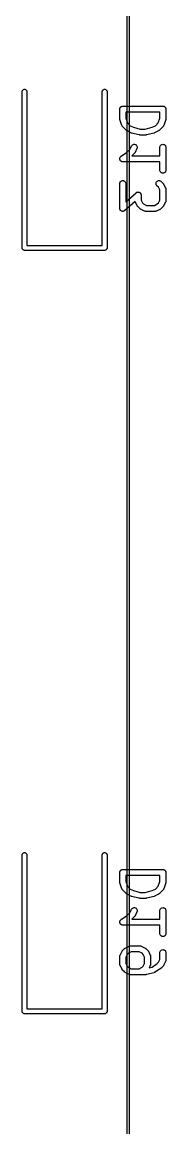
# Model space of a CAD drawing. Extents: x 74 to 208, y -150 to -40.
# Drawn here: x 185.47 to 189.06, y -94.85 to -67.26 of the extents above; entities that cross this region are included whole.
import ezdxf

# ---------------------------------------------------------------- set-up
doc = ezdxf.new("R2010")
doc.units = 0
doc.layers.add('BLACK', color=7, linetype='CONTINUOUS')

msp = doc.modelspace()

# ---------------------------------------------------------------- linework, layer by layer
at = {"layer": 'BLACK', "linetype": 'CONTINUOUS'}
for p, q in [((188.094, -115.882), (188.094, -58.7387)), ((188.144, -58.7625), (188.144, -115.887)), ((185.471, -68.9908), (185.472, -68.982)), ((185.472, -68.982), (185.476, -68.9707)), ((185.476, -68.9707), (185.481, -68.9603)), ((185.481, -68.9603), (185.489, -68.9511)), ((185.489, -68.9511), (185.498, -68.9436)), ((185.498, -68.9436), (185.508, -68.938)), ((185.508, -68.938), (185.519, -68.9346)), ((185.519, -68.9346), (185.531, -68.9335)), ((185.531, -68.9335), (185.543, -68.9346)), ((185.543, -68.9346), (185.554, -68.938)), ((185.554, -68.938), (185.565, -68.9436)), ((185.565, -68.9436), (185.574, -68.9511)), ((185.574, -68.9511), (185.581, -68.9603)), ((185.581, -68.9603), (185.587, -68.9707)), ((185.587, -68.9707), (185.59, -68.982)), ((185.59, -68.982), (185.591, -68.9908)), ((187.471, -68.9908), (187.472, -68.982)), ((187.472, -68.982), (187.476, -68.9707)), ((187.476, -68.9707), (187.481, -68.9603)), ((187.481, -68.9603), (187.489, -68.9511)), ((187.489, -68.9511), (187.498, -68.9436)), ((187.498, -68.9436), (187.508, -68.938)), ((187.508, -68.938), (187.519, -68.9346)), ((187.519, -68.9346), (187.531, -68.9335)), ((187.531, -68.9335), (187.543, -68.9346)), ((187.543, -68.9346), (187.554, -68.938)), ((187.554, -68.938), (187.565, -68.9436)), ((187.565, -68.9436), (187.574, -68.9511)), ((187.574, -68.9511), (187.581, -68.9603)), ((187.581, -68.9603), (187.587, -68.9707)), ((187.587, -68.9707), (187.59, -68.982)), ((187.59, -68.982), (187.591, -68.9908)), ((185.471, -72.8908), (185.471, -68.9908)), ((185.591, -68.9908), (185.591, -72.8337)), ((187.471, -72.8337), (187.471, -68.9908)), ((187.591, -68.9908), (187.591, -72.8908)), ((187.909, -69.4214), (187.91, -69.4144)), ((187.909, -69.4284), (187.909, -69.4214)), ((187.909, -69.4289), (187.909, -69.4284)), ((187.909, -69.429), (187.909, -69.4289)), ((187.909, -69.4289), (187.909, -69.4289)), ((187.909, -69.4295), (187.909, -69.429)), ((187.909, -69.6676), (187.909, -69.4295)), ((187.91, -69.4139), (187.912, -69.4072)), ((187.91, -69.4141), (187.91, -69.4139)), ((187.91, -69.4144), (187.91, -69.4141)), ((187.912, -69.4072), (187.914, -69.4004)), ((187.914, -69.4004), (187.915, -69.4002)), ((187.915, -69.3999), (187.918, -69.3937)), ((187.915, -69.4002), (187.915, -69.3999)), ((187.918, -69.3937), (187.921, -69.3875)), ((187.921, -69.3875), (187.922, -69.3873)), ((187.922, -69.3871), (187.926, -69.3817)), ((187.922, -69.3873), (187.922, -69.3871)), ((187.926, -69.3817), (187.931, -69.3762)), ((187.931, -69.3759), (187.937, -69.3715)), ((187.931, -69.3761), (187.931, -69.3759)), ((187.931, -69.3762), (187.931, -69.3761)), ((187.937, -69.3715), (187.942, -69.367)), ((187.942, -69.3669), (187.943, -69.3667)), ((187.942, -69.367), (187.942, -69.3669)), ((187.943, -69.3667), (187.949, -69.3634)), ((187.949, -69.3634), (187.955, -69.3601)), ((187.955, -69.36), (187.956, -69.3599)), ((187.955, -69.3601), (187.955, -69.36)), ((187.956, -69.3599), (187.962, -69.3579)), ((187.962, -69.3579), (187.969, -69.3559)), ((187.969, -69.3559), (187.97, -69.3558)), ((187.969, -69.3559), (187.969, -69.3559)), ((187.97, -69.3558), (187.977, -69.3552)), ((187.977, -69.3552), (187.984, -69.3545)), ((187.984, -69.3545), (188.984, -69.3545)), ((188.059, -69.5045), (188.059, -69.6554)), ((188.909, -69.5045), (188.059, -69.5045)), ((188.909, -69.6554), (188.909, -69.5045)), ((188.984, -69.3545), (188.984, -69.3545)), ((188.984, -69.3545), (188.984, -69.3545)), ((188.984, -69.3545), (188.985, -69.3545)), ((188.984, -69.3545), (188.984, -69.3545)), ((188.985, -69.3545), (188.992, -69.3553)), ((188.992, -69.3553), (188.999, -69.356)), ((188.999, -69.356), (188.999, -69.3561)), ((188.999, -69.3561), (188.999, -69.3561)), ((188.999, -69.3561), (189.006, -69.3582)), ((189.006, -69.3582), (189.013, -69.3603)), ((189.013, -69.3603), (189.013, -69.3605)), ((189.013, -69.3605), (189.013, -69.3605)), ((189.013, -69.3605), (189.019, -69.3639)), ((189.019, -69.3639), (189.026, -69.3673)), ((189.026, -69.3673), (189.026, -69.3675)), ((189.026, -69.3675), (189.026, -69.3676)), ((189.026, -69.3676), (189.031, -69.3721)), ((189.031, -69.3721), (189.037, -69.3766)), ((189.037, -69.3766), (189.037, -69.3768)), ((189.037, -69.3768), (189.037, -69.377)), ((189.037, -69.377), (189.042, -69.3825)), ((189.042, -69.3825), (189.046, -69.388)), ((189.046, -69.388), (189.046, -69.3882)), ((189.046, -69.3882), (189.046, -69.3884)), ((189.046, -69.3884), (189.05, -69.3946)), ((189.05, -69.3946), (189.053, -69.4009)), ((189.053, -69.4009), (189.053, -69.4011)), ((189.053, -69.4011), (189.053, -69.4014)), ((189.053, -69.4014), (189.055, -69.4081)), ((189.055, -69.4081), (189.057, -69.4149)), ((189.057, -69.4149), (189.057, -69.4152)), ((189.057, -69.4152), (189.057, -69.4154)), ((189.057, -69.4154), (189.058, -69.4224)), ((189.058, -69.4224), (189.059, -69.4295)), ((189.059, -69.4295), (189.059, -69.6676)), ((187.909, -69.6718), (187.909, -69.6676)), ((187.909, -69.676), (187.909, -69.6718)), ((187.91, -69.679), (187.909, -69.676)), ((187.91, -69.6821), (187.91, -69.679)), ((187.911, -69.6862), (187.91, -69.6821)), ((187.912, -69.6903), (187.911, -69.6862)), ((187.912, -69.6913), (187.912, -69.6903)), ((187.96, -69.8341), (187.912, -69.6913)), ((188.059, -69.6554), (188.097, -69.7699)), ((188.097, -69.7699), (188.171, -69.844)), ((188.796, -69.844), (188.87, -69.7699)), ((188.87, -69.7699), (188.909, -69.6554)), ((189.055, -69.6913), (189.007, -69.8341)), ((189.056, -69.6872), (189.055, -69.6913)), ((189.057, -69.6832), (189.056, -69.6872)), ((189.058, -69.677), (189.057, -69.6801)), ((189.057, -69.6801), (189.057, -69.6832)), ((189.059, -69.6686), (189.058, -69.6728)), ((189.058, -69.6728), (189.058, -69.677)), ((189.059, -69.6676), (189.059, -69.6686)), ((187.961, -69.8361), (187.96, -69.8341)), ((187.962, -69.8383), (187.961, -69.8361)), ((187.964, -69.8428), (187.962, -69.8383)), ((187.966, -69.8475), (187.964, -69.8428)), ((187.967, -69.8493), (187.966, -69.8475)), ((187.968, -69.8513), (187.967, -69.8493)), ((187.972, -69.8553), (187.968, -69.8513)), ((187.975, -69.8595), (187.972, -69.8553)), ((187.976, -69.861), (187.975, -69.8595)), ((187.977, -69.8627), (187.976, -69.861)), ((187.978, -69.8634), (187.977, -69.8627)), ((188.073, -69.9587), (187.978, -69.8634)), ((188.077, -69.9614), (188.073, -69.9587)), ((188.08, -69.9643), (188.077, -69.9614)), ((188.082, -69.966), (188.08, -69.9643)), ((188.085, -69.968), (188.082, -69.966)), ((188.088, -69.97), (188.085, -69.968)), ((188.092, -69.9723), (188.088, -69.97)), ((188.093, -69.9727), (188.092, -69.9723)), ((188.188, -70.0204), (188.093, -69.9727)), ((188.171, -69.844), (188.248, -69.8825)), ((188.189, -70.0205), (188.188, -70.0204)), ((188.189, -70.0207), (188.189, -70.0205)), ((188.195, -70.0231), (188.189, -70.0207)), ((188.202, -70.0256), (188.195, -70.0231)), ((188.202, -70.0257), (188.202, -70.0256)), ((188.203, -70.0258), (188.202, -70.0257)), ((188.204, -70.026), (188.203, -70.0258)), ((188.394, -70.0737), (188.204, -70.026)), ((188.248, -69.8825), (188.421, -69.9259)), ((188.395, -70.0738), (188.394, -70.0737)), ((188.397, -70.0743), (188.395, -70.0738)), ((188.403, -70.0749), (188.397, -70.0743)), ((188.408, -70.0758), (188.403, -70.0749)), ((188.41, -70.0757), (188.408, -70.0758)), ((188.411, -70.0759), (188.41, -70.0757)), ((188.412, -70.0759), (188.411, -70.0759)), ((188.555, -70.0759), (188.412, -70.0759)), ((188.421, -69.9259), (188.546, -69.9259)), ((188.546, -69.9259), (188.719, -69.8825)), ((188.556, -70.0758), (188.555, -70.0759)), ((188.558, -70.0758), (188.556, -70.0758)), ((188.564, -70.075), (188.558, -70.0758)), ((188.57, -70.0745), (188.564, -70.075)), ((188.571, -70.0741), (188.57, -70.0745)), ((188.572, -70.0739), (188.571, -70.0741)), ((188.573, -70.0737), (188.572, -70.0739)), ((188.764, -70.026), (188.573, -70.0737)), ((188.719, -69.8825), (188.796, -69.844)), ((188.771, -70.0235), (188.764, -70.0259)), ((188.764, -70.0259), (188.764, -70.0259)), ((188.764, -70.0259), (188.764, -70.026)), ((188.778, -70.0211), (188.771, -70.0235)), ((188.779, -70.0204), (188.778, -70.0208)), ((188.778, -70.0208), (188.778, -70.0209)), ((188.778, -70.0209), (188.778, -70.0211)), ((188.874, -69.9727), (188.779, -70.0204)), ((188.878, -69.9705), (188.874, -69.9727)), ((188.882, -69.9686), (188.878, -69.9705)), ((188.884, -69.9666), (188.882, -69.9686)), ((188.887, -69.9649), (188.884, -69.9666)), ((188.89, -69.962), (188.887, -69.9649)), ((188.893, -69.9594), (188.89, -69.962)), ((188.894, -69.9587), (188.893, -69.9594)), ((188.989, -69.8634), (188.894, -69.9587)), ((188.99, -69.8617), (188.989, -69.8634)), ((188.992, -69.8602), (188.99, -69.8617)), ((188.995, -69.8561), (188.992, -69.8602)), ((188.998, -69.8521), (188.995, -69.8561)), ((188.999, -69.8502), (188.998, -69.8521)), ((189.001, -69.8484), (188.999, -69.8502)), ((189.003, -69.8438), (189.001, -69.8484)), ((189.005, -69.8392), (189.003, -69.8438)), ((189.006, -69.8371), (189.005, -69.8392)), ((189.007, -69.8351), (189.006, -69.8371)), ((189.007, -69.8341), (189.007, -69.8351)), ((188.16, -70.4327), (188.202, -70.3483)), ((188.202, -70.3483), (188.203, -70.3474)), ((188.203, -70.3474), (188.211, -70.3351)), ((188.211, -70.3351), (188.221, -70.3246)), ((188.221, -70.3246), (188.233, -70.3163)), ((188.233, -70.3163), (188.246, -70.3105)), ((188.246, -70.3105), (188.261, -70.3073)), ((188.261, -70.3073), (188.275, -70.3071)), ((188.275, -70.3071), (188.29, -70.3097)), ((188.29, -70.3097), (188.303, -70.315)), ((188.303, -70.315), (188.316, -70.3229)), ((188.316, -70.3229), (188.326, -70.333)), ((188.326, -70.333), (188.335, -70.345)), ((188.335, -70.345), (188.341, -70.3584)), ((188.341, -70.3584), (188.344, -70.3727)), ((188.909, -70.3808), (188.91, -70.3663)), ((188.91, -70.3663), (188.915, -70.3523)), ((188.915, -70.3523), (188.922, -70.3395)), ((188.922, -70.3395), (188.931, -70.3283)), ((188.931, -70.3283), (188.943, -70.3191)), ((188.943, -70.3191), (188.956, -70.3123)), ((188.956, -70.3123), (188.97, -70.3082)), ((188.97, -70.3082), (188.984, -70.3068)), ((188.984, -70.3068), (188.999, -70.3084)), ((188.999, -70.3084), (189.013, -70.3127)), ((189.013, -70.3127), (189.026, -70.3197)), ((189.026, -70.3197), (189.037, -70.329)), ((189.037, -70.329), (189.046, -70.3403)), ((189.046, -70.3403), (189.053, -70.3533)), ((189.053, -70.3533), (189.057, -70.3673)), ((189.057, -70.3673), (189.059, -70.3818)), ((187.912, -70.6454), (187.914, -70.6386)), ((187.914, -70.6385), (187.918, -70.6318)), ((187.914, -70.6386), (187.914, -70.6385)), ((187.914, -70.6386), (187.914, -70.6386)), ((187.918, -70.6318), (187.921, -70.6257)), ((187.921, -70.6256), (187.926, -70.6201)), ((187.921, -70.6257), (187.921, -70.6256)), ((187.921, -70.6257), (187.921, -70.6257)), ((187.926, -70.6201), (187.931, -70.6144)), ((187.931, -70.6143), (187.936, -70.6099)), ((187.931, -70.6144), (187.931, -70.6143)), ((187.931, -70.6144), (187.931, -70.6144)), ((187.936, -70.6099), (187.942, -70.6052)), ((187.942, -70.6052), (188.079, -70.514)), ((188.079, -70.514), (188.16, -70.4327)), ((188.275, -70.5301), (188.212, -70.5926)), ((188.212, -70.5926), (188.909, -70.5926)), ((188.277, -70.5269), (188.275, -70.5301)), ((188.28, -70.5238), (188.277, -70.5269)), ((188.282, -70.5212), (188.28, -70.5238)), ((188.284, -70.5188), (188.282, -70.5212)), ((188.286, -70.5151), (188.284, -70.5188)), ((188.288, -70.5116), (188.286, -70.5151)), ((188.289, -70.5106), (188.288, -70.5116)), ((188.336, -70.4154), (188.289, -70.5106)), ((188.342, -70.4017), (188.336, -70.4154)), ((188.344, -70.3873), (188.342, -70.4017)), ((188.344, -70.3727), (188.344, -70.3873)), ((188.909, -70.3818), (188.909, -70.3808)), ((188.909, -70.5926), (188.909, -70.3818)), ((189.059, -70.3818), (189.059, -70.9533)), ((187.909, -70.66), (187.91, -70.6526)), ((187.909, -70.667), (187.909, -70.66)), ((187.909, -70.6671), (187.909, -70.667)), ((187.909, -70.6672), (187.909, -70.6671)), ((187.909, -70.6745), (187.909, -70.6672)), ((187.91, -70.6816), (187.909, -70.6745)), ((187.91, -70.6525), (187.912, -70.6454)), ((187.91, -70.6526), (187.91, -70.6525)), ((187.91, -70.6525), (187.91, -70.6525)), ((187.91, -70.6817), (187.91, -70.6816)), ((187.912, -70.6887), (187.91, -70.6817)), ((187.91, -70.6817), (187.91, -70.6817)), ((187.914, -70.6957), (187.912, -70.6887)), ((187.914, -70.6958), (187.914, -70.6957)), ((187.914, -70.6957), (187.914, -70.6957)), ((187.918, -70.7023), (187.914, -70.6958)), ((187.921, -70.7086), (187.918, -70.7023)), ((187.921, -70.7087), (187.921, -70.7086)), ((187.926, -70.7145), (187.921, -70.7087)), ((187.921, -70.7087), (187.921, -70.7087)), ((187.93, -70.72), (187.926, -70.7145)), ((187.93, -70.7201), (187.93, -70.72)), ((187.936, -70.7248), (187.93, -70.7201)), ((187.93, -70.7201), (187.93, -70.7201)), ((187.941, -70.7294), (187.936, -70.7248)), ((187.941, -70.7295), (187.941, -70.7294)), ((187.947, -70.7329), (187.941, -70.7295)), ((187.941, -70.7295), (187.941, -70.7295)), ((187.954, -70.7365), (187.947, -70.7329)), ((187.961, -70.7386), (187.954, -70.7365)), ((187.954, -70.7365), (187.954, -70.7365)), ((187.954, -70.7365), (187.954, -70.7365)), ((187.968, -70.7409), (187.961, -70.7386)), ((187.975, -70.7417), (187.968, -70.7409)), ((187.968, -70.7409), (187.968, -70.7409)), ((187.968, -70.7409), (187.968, -70.7409)), ((187.983, -70.7426), (187.975, -70.7417)), ((187.984, -70.7426), (187.983, -70.7426)), ((187.983, -70.7426), (187.983, -70.7426)), ((187.983, -70.7426), (187.983, -70.7426)), ((187.983, -70.7426), (187.983, -70.7426)), ((188.909, -70.7426), (187.984, -70.7426)), ((188.909, -70.9533), (188.909, -70.7426)), ((188.91, -70.9678), (188.909, -70.9533)), ((188.914, -70.9819), (188.91, -70.9678)), ((188.921, -70.9948), (188.914, -70.9819)), ((188.93, -71.0061), (188.921, -70.9948)), ((188.942, -71.0155), (188.93, -71.0061)), ((188.955, -71.0224), (188.942, -71.0155)), ((188.969, -71.0267), (188.955, -71.0224)), ((188.983, -71.0283), (188.969, -71.0267)), ((188.998, -71.0269), (188.983, -71.0283)), ((189.012, -71.0228), (188.998, -71.0269)), ((189.025, -71.016), (189.012, -71.0228)), ((189.036, -71.0069), (189.025, -71.016)), ((189.046, -70.9956), (189.036, -71.0069)), ((189.053, -70.9828), (189.046, -70.9956)), ((189.057, -70.9689), (189.053, -70.9828)), ((189.059, -70.9543), (189.057, -70.9689)), ((189.059, -70.9533), (189.059, -70.9543)), ((187.909, -71.2856), (187.91, -71.271)), ((187.909, -71.2866), (187.909, -71.2856)), ((187.909, -71.9057), (187.909, -71.2866)), ((187.91, -71.271), (187.915, -71.2571)), ((187.915, -71.2571), (187.922, -71.2442)), ((187.922, -71.2442), (187.931, -71.233)), ((187.931, -71.233), (187.943, -71.2238)), ((187.943, -71.2238), (187.956, -71.2171)), ((187.956, -71.2171), (187.97, -71.2129)), ((187.97, -71.2129), (187.984, -71.2116)), ((187.984, -71.2116), (187.999, -71.2131)), ((187.999, -71.2131), (188.013, -71.2175)), ((188.013, -71.2175), (188.026, -71.2244)), ((188.026, -71.2244), (188.037, -71.2338)), ((188.037, -71.2338), (188.046, -71.2451)), ((188.046, -71.2451), (188.053, -71.258)), ((188.053, -71.258), (188.057, -71.272)), ((188.057, -71.272), (188.059, -71.2866)), ((188.059, -71.2866), (188.059, -71.7404)), ((188.813, -71.2858), (188.815, -71.2713)), ((188.815, -71.3004), (188.813, -71.2858)), ((188.815, -71.2713), (188.819, -71.2573)), ((188.819, -71.3145), (188.815, -71.3004)), ((188.819, -71.2573), (188.826, -71.2445)), ((188.825, -71.3275), (188.819, -71.3145)), ((188.835, -71.3389), (188.825, -71.3275)), ((188.826, -71.2445), (188.836, -71.2332)), ((188.835, -71.3396), (188.835, -71.3389)), ((188.874, -71.3787), (188.835, -71.3396)), ((188.836, -71.2332), (188.847, -71.224)), ((188.847, -71.224), (188.86, -71.2172)), ((188.86, -71.2172), (188.874, -71.213)), ((188.874, -71.213), (188.889, -71.2116)), ((188.909, -71.4472), (188.874, -71.3787)), ((188.889, -71.2116), (188.903, -71.2131)), ((188.903, -71.2131), (188.917, -71.2174)), ((188.909, -71.6975), (188.909, -71.4472)), ((188.917, -71.2174), (188.93, -71.2243)), ((188.93, -71.2243), (188.941, -71.2336)), ((188.941, -71.2336), (188.989, -71.2812)), ((188.989, -71.2812), (188.99, -71.2819)), ((188.99, -71.2819), (188.992, -71.2852)), ((188.992, -71.2852), (188.995, -71.2883)), ((188.995, -71.2883), (188.997, -71.2909)), ((188.997, -71.2909), (188.999, -71.2934)), ((188.999, -71.2934), (189.001, -71.2971)), ((189.001, -71.2971), (189.003, -71.3007)), ((189.003, -71.3007), (189.051, -71.3959)), ((189.051, -71.3959), (189.051, -71.3969)), ((189.051, -71.3969), (189.052, -71.3989)), ((189.052, -71.3989), (189.053, -71.4009)), ((189.053, -71.4009), (189.054, -71.4058)), ((189.054, -71.4058), (189.056, -71.4106)), ((189.056, -71.4106), (189.057, -71.4128)), ((189.057, -71.4128), (189.057, -71.4149)), ((189.057, -71.4149), (189.058, -71.42)), ((189.058, -71.42), (189.059, -71.4251)), ((189.059, -71.4251), (189.058, -71.4273)), ((189.058, -71.4273), (189.059, -71.4295)), ((189.059, -71.4295), (189.059, -71.7152)), ((188.292, -71.7351), (188.033, -71.9621)), ((188.059, -71.7404), (188.315, -71.5159)), ((188.294, -71.7388), (188.292, -71.7351)), ((188.295, -71.7438), (188.294, -71.7388)), ((188.296, -71.7457), (188.295, -71.7438)), ((188.297, -71.7478), (188.296, -71.7457)), ((188.298, -71.7487), (188.297, -71.7478)), ((188.315, -71.5159), (188.316, -71.5152)), ((188.316, -71.5152), (188.32, -71.5125)), ((188.32, -71.5125), (188.324, -71.5096)), ((188.324, -71.5096), (188.326, -71.5083)), ((188.326, -71.5083), (188.328, -71.5068)), ((188.328, -71.5068), (188.332, -71.505)), ((188.332, -71.505), (188.336, -71.5028)), ((188.336, -71.5028), (188.339, -71.502)), ((188.339, -71.502), (188.341, -71.501)), ((188.341, -71.501), (188.346, -71.5)), ((188.346, -71.5), (188.351, -71.4986)), ((188.351, -71.4986), (188.353, -71.4984)), ((188.353, -71.4984), (188.356, -71.4978)), ((188.356, -71.4978), (188.36, -71.4977)), ((188.36, -71.4977), (188.365, -71.4973)), ((188.365, -71.4973), (188.368, -71.4976)), ((188.368, -71.4976), (188.37, -71.4975)), ((188.37, -71.4975), (188.375, -71.4984)), ((188.375, -71.4984), (188.38, -71.4989)), ((188.38, -71.4989), (188.382, -71.4996)), ((188.382, -71.4996), (188.385, -71.5001)), ((188.385, -71.5001), (188.389, -71.5018)), ((188.389, -71.5018), (188.394, -71.5032)), ((188.394, -71.5032), (188.396, -71.5044)), ((188.396, -71.5044), (188.398, -71.5054)), ((188.398, -71.5054), (188.402, -71.5079)), ((188.402, -71.5079), (188.407, -71.5101)), ((188.407, -71.5101), (188.409, -71.5118)), ((188.409, -71.5118), (188.411, -71.5132)), ((188.411, -71.5132), (188.414, -71.5165)), ((188.414, -71.5165), (188.418, -71.5195)), ((188.418, -71.5195), (188.419, -71.5215)), ((188.419, -71.5215), (188.421, -71.5233)), ((188.421, -71.5233), (188.424, -71.5272)), ((188.424, -71.5272), (188.427, -71.5308)), ((188.427, -71.5308), (188.428, -71.5331)), ((188.428, -71.5331), (188.43, -71.5353)), ((188.43, -71.5353), (188.432, -71.5396)), ((188.432, -71.5396), (188.434, -71.5437)), ((188.434, -71.5437), (188.435, -71.5463)), ((188.435, -71.5463), (188.436, -71.5487)), ((188.436, -71.5487), (188.437, -71.5533)), ((188.437, -71.5533), (188.438, -71.5578)), ((188.438, -71.5578), (188.438, -71.5604)), ((188.438, -71.5604), (188.439, -71.5629)), ((188.439, -71.5629), (188.439, -71.5676)), ((188.439, -71.5676), (188.44, -71.5723)), ((188.44, -71.5723), (188.44, -71.6975)), ((188.44, -71.6975), (188.474, -71.766)), ((188.874, -71.766), (188.909, -71.6975)), ((189.052, -71.7467), (189.051, -71.7487)), ((189.053, -71.7447), (189.052, -71.7467)), ((189.054, -71.7398), (189.053, -71.7447)), ((189.056, -71.7351), (189.054, -71.7398)), ((189.057, -71.7308), (189.056, -71.7329)), ((189.056, -71.7329), (189.056, -71.7351)), ((189.058, -71.7257), (189.057, -71.7308)), ((189.059, -71.7162), (189.058, -71.7184)), ((189.058, -71.7184), (189.058, -71.7206)), ((189.058, -71.7206), (189.058, -71.7257)), ((189.059, -71.7152), (189.059, -71.7162)), ((187.909, -71.9103), (187.909, -71.9057)), ((187.909, -71.915), (187.909, -71.9103)), ((187.91, -71.9176), (187.909, -71.915)), ((187.91, -71.9202), (187.91, -71.9176)), ((187.911, -71.9247), (187.91, -71.9202)), ((187.912, -71.9293), (187.911, -71.9247)), ((187.914, -71.9317), (187.912, -71.9293)), ((187.914, -71.9342), (187.914, -71.9317)), ((187.916, -71.9384), (187.914, -71.9342)), ((187.918, -71.9427), (187.916, -71.9384)), ((187.92, -71.9448), (187.918, -71.9427)), ((187.921, -71.9472), (187.92, -71.9448)), ((187.924, -71.9508), (187.921, -71.9472)), ((187.927, -71.9546), (187.924, -71.9508)), ((187.929, -71.9565), (187.927, -71.9546)), ((187.93, -71.9585), (187.929, -71.9565)), ((187.934, -71.9615), (187.93, -71.9585)), ((187.937, -71.9647), (187.934, -71.9615)), ((187.94, -71.9662), (187.937, -71.9647)), ((187.942, -71.9678), (187.94, -71.9662)), ((187.946, -71.9701), (187.942, -71.9678)), ((187.95, -71.9726), (187.946, -71.9701)), ((187.952, -71.9735), (187.95, -71.9726)), ((187.955, -71.9748), (187.952, -71.9735)), ((187.959, -71.9762), (187.955, -71.9748)), ((187.963, -71.9779), (187.959, -71.9762)), ((187.966, -71.9783), (187.963, -71.9779)), ((187.969, -71.9791), (187.966, -71.9783)), ((187.973, -71.9796), (187.969, -71.9791)), ((187.978, -71.9804), (187.973, -71.9796)), ((187.98, -71.9804), (187.978, -71.9804)), ((187.983, -71.9807), (187.98, -71.9804)), ((187.988, -71.9802), (187.983, -71.9807)), ((187.992, -71.9801), (187.988, -71.9802)), ((187.995, -71.9796), (187.992, -71.9801)), ((187.998, -71.9793), (187.995, -71.9796)), ((188.002, -71.978), (187.998, -71.9793)), ((188.007, -71.977), (188.002, -71.978)), ((188.009, -71.9759), (188.007, -71.977)), ((188.012, -71.9752), (188.009, -71.9759)), ((188.016, -71.973), (188.012, -71.9752)), ((188.02, -71.9711), (188.016, -71.973)), ((188.022, -71.9696), (188.02, -71.9711)), ((188.025, -71.9684), (188.022, -71.9696)), ((188.028, -71.9655), (188.025, -71.9684)), ((188.032, -71.9628), (188.028, -71.9655)), ((188.033, -71.9621), (188.032, -71.9628)), ((188.345, -71.844), (188.298, -71.7487)), ((188.347, -71.8475), (188.345, -71.844)), ((188.349, -71.8513), (188.347, -71.8475)), ((188.351, -71.8537), (188.349, -71.8513)), ((188.353, -71.8563), (188.351, -71.8537)), ((188.356, -71.8594), (188.353, -71.8563)), ((188.358, -71.8627), (188.356, -71.8594)), ((188.359, -71.8634), (188.358, -71.8627)), ((188.407, -71.9111), (188.359, -71.8634)), ((188.41, -71.9137), (188.407, -71.9111)), ((188.413, -71.9167), (188.41, -71.9137)), ((188.416, -71.9184), (188.413, -71.9167)), ((188.418, -71.9204), (188.416, -71.9184)), ((188.422, -71.9223), (188.418, -71.9204)), ((188.425, -71.9246), (188.422, -71.9223)), ((188.426, -71.9251), (188.425, -71.9246)), ((188.522, -71.9727), (188.426, -71.9251)), ((188.474, -71.766), (188.504, -71.7964)), ((188.504, -71.7964), (188.573, -71.8307)), ((188.524, -71.9735), (188.522, -71.9727)), ((188.526, -71.9746), (188.524, -71.9735)), ((188.53, -71.9761), (188.526, -71.9746)), ((188.535, -71.978), (188.53, -71.9761)), ((188.537, -71.9783), (188.535, -71.978)), ((188.539, -71.979), (188.537, -71.9783)), ((188.545, -71.9796), (188.539, -71.979)), ((188.55, -71.9805), (188.545, -71.9796)), ((188.552, -71.9804), (188.55, -71.9805)), ((188.554, -71.9806), (188.552, -71.9804)), ((188.555, -71.9807), (188.554, -71.9806)), ((188.793, -71.9807), (188.555, -71.9807)), ((188.573, -71.8307), (188.775, -71.8307)), ((188.775, -71.8307), (188.844, -71.7964)), ((188.795, -71.9804), (188.793, -71.9807)), ((188.798, -71.9805), (188.795, -71.9804)), ((188.803, -71.9797), (188.798, -71.9805)), ((188.808, -71.9792), (188.803, -71.9797)), ((188.81, -71.9786), (188.808, -71.9792)), ((188.812, -71.9782), (188.81, -71.9786)), ((188.817, -71.9765), (188.812, -71.9782)), ((188.822, -71.975), (188.817, -71.9765)), ((188.824, -71.974), (188.822, -71.975)), ((188.826, -71.9732), (188.824, -71.974)), ((188.827, -71.9727), (188.826, -71.9732)), ((188.922, -71.9251), (188.827, -71.9727)), ((188.844, -71.7964), (188.874, -71.766)), ((188.926, -71.9229), (188.922, -71.9251)), ((188.929, -71.9209), (188.926, -71.9229)), ((188.932, -71.919), (188.929, -71.9209)), ((188.934, -71.9173), (188.932, -71.919)), ((188.937, -71.9144), (188.934, -71.9173)), ((188.941, -71.9118), (188.937, -71.9144)), ((188.989, -71.8634), (188.941, -71.9111)), ((188.941, -71.9111), (188.941, -71.9118)), ((188.992, -71.8602), (188.989, -71.8634)), ((188.995, -71.8572), (188.992, -71.8602)), ((188.996, -71.8545), (188.995, -71.8572)), ((188.998, -71.8521), (188.996, -71.8545)), ((189, -71.8484), (188.998, -71.8521)), ((189.003, -71.8449), (189, -71.8484)), ((189.051, -71.7487), (189.003, -71.844)), ((189.003, -71.844), (189.003, -71.8449)), ((185.591, -72.8337), (187.471, -72.8337)), ((185.471, -72.8937), (185.471, -72.8908)), ((185.472, -72.9055), (185.471, -72.8937)), ((185.476, -72.9168), (185.472, -72.9055)), ((185.481, -72.9272), (185.476, -72.9168)), ((185.489, -72.9364), (185.481, -72.9272)), ((185.498, -72.9439), (185.489, -72.9364)), ((185.508, -72.9495), (185.498, -72.9439)), ((185.519, -72.9529), (185.508, -72.9495)), ((185.531, -72.954), (185.519, -72.9529)), ((185.534, -72.9537), (185.531, -72.954)), ((187.528, -72.9537), (185.534, -72.9537)), ((187.531, -72.954), (187.528, -72.9537)), ((187.534, -72.9537), (187.531, -72.954)), ((187.543, -72.9529), (187.534, -72.9537)), ((187.534, -72.9537), (187.534, -72.9537)), ((187.554, -72.9495), (187.543, -72.9529)), ((187.565, -72.9439), (187.554, -72.9495)), ((187.574, -72.9364), (187.565, -72.9439)), ((187.581, -72.9272), (187.574, -72.9364)), ((187.587, -72.9168), (187.581, -72.9272)), ((187.59, -72.9055), (187.587, -72.9168)), ((187.592, -72.8937), (187.59, -72.9055)), ((187.591, -72.8908), (187.592, -72.8937)), ((185.472, -88.032), (185.476, -88.0207)), ((185.476, -88.0207), (185.481, -88.0103)), ((185.481, -88.0103), (185.489, -88.0011)), ((185.489, -88.0011), (185.498, -87.9936)), ((185.498, -87.9936), (185.508, -87.988)), ((185.508, -87.988), (185.519, -87.9846)), ((185.519, -87.9846), (185.531, -87.9835)), ((185.531, -87.9835), (185.543, -87.9846)), ((185.543, -87.9846), (185.554, -87.988)), ((185.554, -87.988), (185.565, -87.9936)), ((185.565, -87.9936), (185.574, -88.0011)), ((185.574, -88.0011), (185.581, -88.0103)), ((185.581, -88.0103), (185.587, -88.0207)), ((185.587, -88.0207), (185.59, -88.032)), ((187.472, -88.032), (187.476, -88.0207)), ((187.476, -88.0207), (187.481, -88.0103)), ((187.481, -88.0103), (187.489, -88.0011)), ((187.489, -88.0011), (187.498, -87.9936)), ((187.498, -87.9936), (187.508, -87.988)), ((187.508, -87.988), (187.519, -87.9846)), ((187.519, -87.9846), (187.531, -87.9835)), ((187.531, -87.9835), (187.543, -87.9846)), ((187.543, -87.9846), (187.554, -87.988)), ((187.554, -87.988), (187.565, -87.9936)), ((187.565, -87.9936), (187.574, -88.0011)), ((187.574, -88.0011), (187.581, -88.0103)), ((187.581, -88.0103), (187.587, -88.0207)), ((187.587, -88.0207), (187.59, -88.032)), ((185.471, -88.0408), (185.472, -88.032)), ((185.471, -91.9408), (185.471, -88.0408)), ((185.59, -88.032), (185.591, -88.0408)), ((185.591, -88.0408), (185.591, -91.8837)), ((187.471, -88.0408), (187.472, -88.032)), ((187.471, -91.8837), (187.471, -88.0408)), ((187.59, -88.032), (187.591, -88.0408)), ((187.591, -88.0408), (187.591, -91.9408)), ((187.909, -88.4714), (187.91, -88.4644)), ((187.909, -88.4784), (187.909, -88.4714)), ((187.909, -88.4789), (187.909, -88.4784)), ((187.909, -88.479), (187.909, -88.4789)), ((187.909, -88.4789), (187.909, -88.4789)), ((187.909, -88.4795), (187.909, -88.479)), ((187.909, -88.7176), (187.909, -88.4795)), ((187.91, -88.4639), (187.912, -88.4572)), ((187.91, -88.4641), (187.91, -88.4639)), ((187.91, -88.4644), (187.91, -88.4641)), ((187.912, -88.4572), (187.914, -88.4504)), ((187.914, -88.4504), (187.915, -88.4502)), ((187.915, -88.4499), (187.918, -88.4437)), ((187.915, -88.4502), (187.915, -88.4499)), ((187.918, -88.4437), (187.921, -88.4375)), ((187.921, -88.4375), (187.922, -88.4373)), ((187.922, -88.4371), (187.926, -88.4317)), ((187.922, -88.4373), (187.922, -88.4371)), ((187.926, -88.4317), (187.931, -88.4262)), ((187.931, -88.4259), (187.937, -88.4215)), ((187.931, -88.4261), (187.931, -88.4259)), ((187.931, -88.4262), (187.931, -88.4261)), ((187.937, -88.4215), (187.942, -88.417)), ((187.942, -88.4169), (187.943, -88.4167)), ((187.942, -88.417), (187.942, -88.4169)), ((187.943, -88.4167), (187.949, -88.4134)), ((187.949, -88.4134), (187.955, -88.4101)), ((187.955, -88.41), (187.956, -88.4099)), ((187.955, -88.4101), (187.955, -88.41)), ((187.956, -88.4099), (187.962, -88.4079)), ((187.962, -88.4079), (187.969, -88.4059)), ((187.969, -88.4059), (187.97, -88.4058)), ((187.969, -88.4059), (187.969, -88.4059)), ((187.97, -88.4058), (187.977, -88.4052)), ((187.977, -88.4052), (187.984, -88.4045)), ((187.984, -88.4045), (188.984, -88.4045)), ((188.059, -88.5545), (188.059, -88.7054)), ((188.909, -88.5545), (188.059, -88.5545)), ((188.909, -88.7054), (188.909, -88.5545)), ((188.984, -88.4045), (188.984, -88.4045)), ((188.984, -88.4045), (188.984, -88.4045)), ((188.984, -88.4045), (188.985, -88.4045)), ((188.984, -88.4045), (188.984, -88.4045)), ((188.985, -88.4045), (188.992, -88.4053)), ((188.992, -88.4053), (188.999, -88.406)), ((188.999, -88.406), (188.999, -88.4061)), ((188.999, -88.4061), (188.999, -88.4061)), ((188.999, -88.4061), (189.006, -88.4082)), ((189.006, -88.4082), (189.013, -88.4103)), ((189.013, -88.4103), (189.013, -88.4104)), ((189.013, -88.4104), (189.013, -88.4105)), ((189.013, -88.4105), (189.019, -88.4139)), ((189.019, -88.4139), (189.026, -88.4173)), ((189.026, -88.4173), (189.026, -88.4175)), ((189.026, -88.4175), (189.026, -88.4176)), ((189.026, -88.4176), (189.031, -88.4221)), ((189.031, -88.4221), (189.037, -88.4266)), ((189.037, -88.4266), (189.037, -88.4268)), ((189.037, -88.4268), (189.037, -88.427)), ((189.037, -88.427), (189.042, -88.4325)), ((189.042, -88.4325), (189.046, -88.438)), ((189.046, -88.438), (189.046, -88.4382)), ((189.046, -88.4382), (189.046, -88.4384)), ((189.046, -88.4384), (189.05, -88.4446)), ((189.05, -88.4446), (189.053, -88.4509)), ((189.053, -88.4509), (189.053, -88.4511)), ((189.053, -88.4511), (189.053, -88.4514)), ((189.053, -88.4514), (189.055, -88.4581)), ((189.055, -88.4581), (189.057, -88.4649)), ((189.057, -88.4649), (189.057, -88.4652)), ((189.057, -88.4652), (189.057, -88.4654)), ((189.057, -88.4654), (189.058, -88.4724)), ((189.058, -88.4724), (189.059, -88.4795)), ((189.059, -88.4795), (189.059, -88.7176)), ((187.909, -88.7218), (187.909, -88.7176)), ((187.909, -88.726), (187.909, -88.7218)), ((187.91, -88.729), (187.909, -88.726)), ((187.91, -88.7321), (187.91, -88.729)), ((187.911, -88.7362), (187.91, -88.7321)), ((187.912, -88.7403), (187.911, -88.7362)), ((187.912, -88.7413), (187.912, -88.7403)), ((187.96, -88.8841), (187.912, -88.7413)), ((188.059, -88.7054), (188.097, -88.8199)), ((188.097, -88.8199), (188.171, -88.894)), ((188.796, -88.894), (188.87, -88.8199)), ((188.87, -88.8199), (188.909, -88.7054)), ((189.055, -88.7413), (189.007, -88.8841)), ((189.056, -88.7372), (189.055, -88.7413)), ((189.057, -88.7332), (189.056, -88.7372)), ((189.058, -88.727), (189.057, -88.7301)), ((189.057, -88.7301), (189.057, -88.7332)), ((189.059, -88.7186), (189.058, -88.7228)), ((189.058, -88.7228), (189.058, -88.727)), ((189.059, -88.7176), (189.059, -88.7186)), ((187.961, -88.8861), (187.96, -88.8841)), ((187.962, -88.8883), (187.961, -88.8861)), ((187.964, -88.8928), (187.962, -88.8883)), ((187.966, -88.8975), (187.964, -88.8928)), ((187.967, -88.8993), (187.966, -88.8975)), ((187.968, -88.9013), (187.967, -88.8993)), ((187.972, -88.9053), (187.968, -88.9013)), ((187.975, -88.9095), (187.972, -88.9053)), ((187.976, -88.911), (187.975, -88.9095)), ((187.977, -88.9127), (187.976, -88.911)), ((187.978, -88.9134), (187.977, -88.9127)), ((188.073, -89.0087), (187.978, -88.9134)), ((188.077, -89.0114), (188.073, -89.0087)), ((188.08, -89.0143), (188.077, -89.0114)), ((188.082, -89.016), (188.08, -89.0143)), ((188.085, -89.018), (188.082, -89.016)), ((188.088, -89.02), (188.085, -89.018)), ((188.092, -89.0223), (188.088, -89.02)), ((188.093, -89.0227), (188.092, -89.0223)), ((188.188, -89.0704), (188.093, -89.0227)), ((188.171, -88.894), (188.248, -88.9325)), ((188.189, -89.0705), (188.188, -89.0704)), ((188.189, -89.0707), (188.189, -89.0705)), ((188.195, -89.0731), (188.189, -89.0707)), ((188.202, -89.0756), (188.195, -89.0731)), ((188.202, -89.0757), (188.202, -89.0756)), ((188.203, -89.0758), (188.202, -89.0757)), ((188.204, -89.076), (188.203, -89.0758)), ((188.394, -89.1237), (188.204, -89.076)), ((188.248, -88.9325), (188.421, -88.9759)), ((188.395, -89.1238), (188.394, -89.1237)), ((188.397, -89.1243), (188.395, -89.1238)), ((188.403, -89.1249), (188.397, -89.1243)), ((188.408, -89.1258), (188.403, -89.1249)), ((188.41, -89.1257), (188.408, -89.1258)), ((188.411, -89.1259), (188.41, -89.1257)), ((188.412, -89.1259), (188.411, -89.1259)), ((188.555, -89.1259), (188.412, -89.1259)), ((188.421, -88.9759), (188.546, -88.9759)), ((188.546, -88.9759), (188.719, -88.9325)), ((188.556, -89.1258), (188.555, -89.1259)), ((188.558, -89.1258), (188.556, -89.1258)), ((188.564, -89.1251), (188.558, -89.1258)), ((188.57, -89.1245), (188.564, -89.1251)), ((188.571, -89.1241), (188.57, -89.1245)), ((188.572, -89.1239), (188.571, -89.1241)), ((188.573, -89.1237), (188.572, -89.1239)), ((188.764, -89.076), (188.573, -89.1237)), ((188.719, -88.9325), (188.796, -88.894)), ((188.771, -89.0735), (188.764, -89.0759)), ((188.764, -89.0759), (188.764, -89.0759)), ((188.764, -89.0759), (188.764, -89.076)), ((188.778, -89.0711), (188.771, -89.0735)), ((188.779, -89.0704), (188.778, -89.0708)), ((188.778, -89.0708), (188.778, -89.0709)), ((188.778, -89.0709), (188.778, -89.0711)), ((188.874, -89.0227), (188.779, -89.0704)), ((188.878, -89.0205), (188.874, -89.0227)), ((188.882, -89.0186), (188.878, -89.0205)), ((188.884, -89.0166), (188.882, -89.0186)), ((188.887, -89.0149), (188.884, -89.0166)), ((188.89, -89.0121), (188.887, -89.0149)), ((188.893, -89.0094), (188.89, -89.0121)), ((188.894, -89.0087), (188.893, -89.0094)), ((188.989, -88.9134), (188.894, -89.0087)), ((188.99, -88.9117), (188.989, -88.9134)), ((188.992, -88.9102), (188.99, -88.9117)), ((188.995, -88.9061), (188.992, -88.9102)), ((188.998, -88.9021), (188.995, -88.9061)), ((188.999, -88.9002), (188.998, -88.9021)), ((189.001, -88.8984), (188.999, -88.9002)), ((189.003, -88.8938), (189.001, -88.8984)), ((189.005, -88.8892), (189.003, -88.8938)), ((189.006, -88.8871), (189.005, -88.8892)), ((189.007, -88.8851), (189.006, -88.8871)), ((189.007, -88.8841), (189.007, -88.8851)), ((188.16, -89.4827), (188.202, -89.3983)), ((188.202, -89.3983), (188.203, -89.3974)), ((188.203, -89.3974), (188.211, -89.3851)), ((188.211, -89.3851), (188.221, -89.3746)), ((188.221, -89.3746), (188.233, -89.3663)), ((188.233, -89.3663), (188.246, -89.3605)), ((188.246, -89.3605), (188.261, -89.3573)), ((188.261, -89.3573), (188.275, -89.3571)), ((188.275, -89.3571), (188.29, -89.3597)), ((188.29, -89.3597), (188.303, -89.365)), ((188.303, -89.365), (188.316, -89.3729)), ((188.316, -89.3729), (188.326, -89.383)), ((188.326, -89.383), (188.335, -89.395)), ((188.335, -89.395), (188.341, -89.4084)), ((188.341, -89.4084), (188.344, -89.4227)), ((188.91, -89.4163), (188.915, -89.4023)), ((188.915, -89.4023), (188.922, -89.3895)), ((188.922, -89.3895), (188.931, -89.3783)), ((188.931, -89.3783), (188.943, -89.3691)), ((188.943, -89.3691), (188.956, -89.3623)), ((188.956, -89.3623), (188.97, -89.3582)), ((188.97, -89.3582), (188.984, -89.3568)), ((188.984, -89.3568), (188.999, -89.3584)), ((188.999, -89.3584), (189.013, -89.3627)), ((189.013, -89.3627), (189.026, -89.3697)), ((189.026, -89.3697), (189.037, -89.379)), ((189.037, -89.379), (189.046, -89.3903)), ((189.046, -89.3903), (189.053, -89.4033)), ((189.053, -89.4033), (189.057, -89.4173)), ((187.914, -89.6885), (187.918, -89.6818)), ((187.918, -89.6818), (187.921, -89.6757)), ((187.921, -89.6756), (187.926, -89.6701)), ((187.921, -89.6757), (187.921, -89.6756)), ((187.921, -89.6757), (187.921, -89.6757)), ((187.926, -89.6701), (187.931, -89.6644)), ((187.931, -89.6643), (187.936, -89.6599)), ((187.931, -89.6644), (187.931, -89.6643)), ((187.931, -89.6644), (187.931, -89.6644)), ((187.936, -89.6599), (187.942, -89.6552)), ((187.942, -89.6552), (188.079, -89.564)), ((188.079, -89.564), (188.16, -89.4827)), ((188.275, -89.5801), (188.212, -89.6426)), ((188.212, -89.6426), (188.909, -89.6426)), ((188.277, -89.5769), (188.275, -89.5801)), ((188.28, -89.5738), (188.277, -89.5769)), ((188.282, -89.5712), (188.28, -89.5738)), ((188.284, -89.5688), (188.282, -89.5712)), ((188.286, -89.5651), (188.284, -89.5688)), ((188.288, -89.5616), (188.286, -89.5651)), ((188.289, -89.5606), (188.288, -89.5616)), ((188.336, -89.4654), (188.289, -89.5606)), ((188.342, -89.4517), (188.336, -89.4654)), ((188.344, -89.4373), (188.342, -89.4517)), ((188.344, -89.4227), (188.344, -89.4373)), ((188.909, -89.4308), (188.91, -89.4163)), ((188.909, -89.4318), (188.909, -89.4308)), ((188.909, -89.6426), (188.909, -89.4318)), ((189.057, -89.4173), (189.059, -89.4318)), ((189.059, -89.4318), (189.059, -90.0033)), ((187.909, -89.71), (187.91, -89.7026)), ((187.909, -89.717), (187.909, -89.71)), ((187.909, -89.7171), (187.909, -89.717)), ((187.909, -89.7172), (187.909, -89.7171)), ((187.909, -89.7245), (187.909, -89.7172)), ((187.91, -89.7316), (187.909, -89.7245)), ((187.91, -89.7025), (187.912, -89.6954)), ((187.91, -89.7026), (187.91, -89.7025)), ((187.91, -89.7025), (187.91, -89.7025)), ((187.91, -89.7317), (187.91, -89.7316)), ((187.912, -89.7387), (187.91, -89.7317)), ((187.91, -89.7317), (187.91, -89.7317)), ((187.912, -89.6954), (187.914, -89.6886)), ((187.914, -89.7457), (187.912, -89.7387)), ((187.914, -89.6886), (187.914, -89.6885)), ((187.914, -89.6886), (187.914, -89.6886)), ((187.914, -89.7458), (187.914, -89.7457)), ((187.914, -89.7457), (187.914, -89.7457)), ((187.918, -89.7523), (187.914, -89.7458)), ((187.921, -89.7586), (187.918, -89.7523)), ((187.921, -89.7587), (187.921, -89.7586)), ((187.926, -89.7645), (187.921, -89.7587)), ((187.921, -89.7587), (187.921, -89.7587)), ((187.93, -89.77), (187.926, -89.7645)), ((187.93, -89.7701), (187.93, -89.77)), ((187.936, -89.7748), (187.93, -89.7701)), ((187.93, -89.7701), (187.93, -89.7701)), ((187.941, -89.7794), (187.936, -89.7748)), ((187.941, -89.7795), (187.941, -89.7794)), ((187.947, -89.7829), (187.941, -89.7795)), ((187.941, -89.7795), (187.941, -89.7795)), ((187.954, -89.7865), (187.947, -89.7829)), ((187.961, -89.7886), (187.954, -89.7865)), ((187.954, -89.7865), (187.954, -89.7865)), ((187.954, -89.7865), (187.954, -89.7865)), ((187.968, -89.7909), (187.961, -89.7886)), ((187.975, -89.7917), (187.968, -89.7909)), ((187.968, -89.7909), (187.968, -89.7909)), ((187.968, -89.7909), (187.968, -89.7909)), ((187.983, -89.7926), (187.975, -89.7917)), ((187.984, -89.7926), (187.983, -89.7926)), ((187.983, -89.7926), (187.983, -89.7926)), ((187.983, -89.7926), (187.983, -89.7926)), ((187.983, -89.7926), (187.983, -89.7926)), ((188.909, -89.7926), (187.984, -89.7926)), ((188.909, -90.0033), (188.909, -89.7926)), ((188.91, -90.0178), (188.909, -90.0033)), ((188.914, -90.0319), (188.91, -90.0178)), ((188.921, -90.0448), (188.914, -90.0319)), ((188.93, -90.0561), (188.921, -90.0448)), ((188.942, -90.0655), (188.93, -90.0561)), ((188.955, -90.0724), (188.942, -90.0655)), ((188.969, -90.0767), (188.955, -90.0724)), ((188.983, -90.0783), (188.969, -90.0767)), ((188.998, -90.0769), (188.983, -90.0783)), ((189.012, -90.0728), (188.998, -90.0769)), ((189.025, -90.066), (189.012, -90.0728)), ((189.036, -90.0569), (189.025, -90.066)), ((189.046, -90.0456), (189.036, -90.0569)), ((189.053, -90.0328), (189.046, -90.0456)), ((189.057, -90.0189), (189.053, -90.0328)), ((189.059, -90.0043), (189.057, -90.0189)), ((189.059, -90.0033), (189.059, -90.0043)), ((187.917, -90.5412), (187.964, -90.4459)), ((187.964, -90.4459), (187.965, -90.445)), ((187.965, -90.445), (187.967, -90.4415)), ((187.967, -90.4415), (187.969, -90.4377)), ((187.969, -90.4377), (187.971, -90.4353)), ((187.971, -90.4353), (187.973, -90.4327)), ((187.973, -90.4327), (187.976, -90.4297)), ((187.976, -90.4297), (187.978, -90.4264)), ((187.978, -90.4264), (188.026, -90.3788)), ((188.026, -90.3788), (188.027, -90.3781)), ((188.027, -90.3781), (188.03, -90.3754)), ((188.03, -90.3754), (188.033, -90.3726)), ((188.033, -90.3726), (188.036, -90.3709)), ((188.036, -90.3709), (188.038, -90.3689)), ((188.038, -90.3689), (188.042, -90.367)), ((188.042, -90.367), (188.045, -90.3648)), ((188.045, -90.3648), (188.141, -90.3171)), ((188.123, -90.4935), (188.093, -90.5239)), ((188.192, -90.4592), (188.123, -90.4935)), ((188.141, -90.3171), (188.142, -90.3167)), ((188.142, -90.3167), (188.144, -90.3159)), ((188.144, -90.3159), (188.146, -90.3149)), ((188.146, -90.3149), (188.15, -90.3134)), ((188.15, -90.3134), (188.155, -90.3116)), ((188.155, -90.3116), (188.157, -90.3113)), ((188.157, -90.3113), (188.16, -90.3107)), ((188.16, -90.3107), (188.165, -90.3102)), ((188.165, -90.3102), (188.17, -90.3094)), ((188.17, -90.3094), (188.172, -90.3094)), ((188.172, -90.3094), (188.174, -90.3092)), ((188.174, -90.3092), (188.412, -90.3092)), ((188.394, -90.4592), (188.192, -90.4592)), ((188.463, -90.4935), (188.394, -90.4592)), ((188.412, -90.3092), (188.413, -90.3092)), ((188.413, -90.3092), (188.415, -90.3095)), ((188.415, -90.3095), (188.418, -90.3094)), ((188.418, -90.3094), (188.423, -90.3103)), ((188.423, -90.3103), (188.428, -90.3109)), ((188.428, -90.3109), (188.43, -90.3115)), ((188.43, -90.3115), (188.432, -90.3119)), ((188.432, -90.3119), (188.437, -90.3137)), ((188.437, -90.3137), (188.442, -90.3153)), ((188.442, -90.3153), (188.444, -90.3164)), ((188.444, -90.3164), (188.446, -90.3171)), ((188.446, -90.3171), (188.541, -90.3648)), ((188.493, -90.5239), (188.463, -90.4935)), ((188.541, -90.3648), (188.542, -90.3652)), ((188.542, -90.3652), (188.545, -90.3675)), ((188.545, -90.3675), (188.549, -90.3695)), ((188.549, -90.3695), (188.552, -90.3715)), ((188.552, -90.3715), (188.554, -90.3732)), ((188.554, -90.3732), (188.557, -90.3761)), ((188.557, -90.3761), (188.56, -90.3788)), ((188.56, -90.3788), (188.608, -90.4264)), ((188.608, -90.4264), (188.609, -90.4272)), ((188.609, -90.4272), (188.611, -90.4305)), ((188.611, -90.4305), (188.614, -90.4335)), ((188.614, -90.4335), (188.616, -90.4362)), ((188.616, -90.4362), (188.618, -90.4386)), ((188.618, -90.4386), (188.62, -90.4424)), ((188.62, -90.4424), (188.622, -90.4459)), ((188.622, -90.4459), (188.67, -90.5412)), ((188.909, -90.4784), (188.91, -90.4639)), ((188.909, -90.4795), (188.909, -90.4784)), ((188.909, -90.6522), (188.909, -90.4795)), ((188.91, -90.4639), (188.915, -90.4499)), ((188.915, -90.4499), (188.922, -90.4371)), ((188.922, -90.4371), (188.931, -90.4259)), ((188.931, -90.4259), (188.943, -90.4167)), ((188.943, -90.4167), (188.956, -90.4099)), ((188.956, -90.4099), (188.97, -90.4058)), ((188.97, -90.4058), (188.984, -90.4045)), ((188.984, -90.4045), (188.999, -90.406)), ((188.999, -90.406), (189.013, -90.4103)), ((189.013, -90.4103), (189.026, -90.4173)), ((189.026, -90.4173), (189.037, -90.4266)), ((189.037, -90.4266), (189.046, -90.438)), ((189.046, -90.438), (189.053, -90.4509)), ((189.053, -90.4509), (189.057, -90.4649)), ((189.057, -90.4649), (189.059, -90.4795)), ((189.059, -90.4795), (189.059, -90.6699)), ((187.909, -90.5693), (187.91, -90.5642)), ((187.909, -90.5715), (187.909, -90.5693)), ((187.909, -90.5737), (187.909, -90.5715)), ((187.909, -90.5747), (187.909, -90.5737)), ((187.909, -90.7652), (187.909, -90.5747)), ((187.909, -90.7674), (187.909, -90.7652)), ((187.909, -90.7696), (187.909, -90.7674)), ((187.91, -90.7746), (187.909, -90.7696)), ((187.91, -90.5591), (187.911, -90.557)), ((187.91, -90.5642), (187.91, -90.5591)), ((187.91, -90.7797), (187.91, -90.7746)), ((187.911, -90.7819), (187.91, -90.7797)), ((187.911, -90.5548), (187.913, -90.55)), ((187.911, -90.557), (187.911, -90.5548)), ((187.911, -90.784), (187.911, -90.7819)), ((187.913, -90.7888), (187.911, -90.784)), ((187.913, -90.55), (187.915, -90.5452)), ((187.914, -90.7938), (187.913, -90.7888)), ((187.915, -90.5452), (187.916, -90.5432)), ((187.916, -90.5432), (187.917, -90.5412)), ((188.093, -90.5239), (188.059, -90.5924)), ((188.059, -90.5924), (188.059, -90.7475)), ((188.059, -90.7475), (188.093, -90.816)), ((188.528, -90.5924), (188.493, -90.5239)), ((188.493, -90.816), (188.528, -90.7475)), ((188.528, -90.7475), (188.528, -90.5924)), ((188.67, -90.5412), (188.67, -90.5421)), ((188.67, -90.5421), (188.671, -90.5442)), ((188.671, -90.5442), (188.672, -90.5461)), ((188.672, -90.5461), (188.674, -90.551)), ((188.675, -90.7851), (188.673, -90.7898)), ((188.674, -90.551), (188.675, -90.5558)), ((188.675, -90.5558), (188.676, -90.558)), ((188.676, -90.7808), (188.675, -90.7829)), ((188.675, -90.7829), (188.675, -90.7851)), ((188.676, -90.558), (188.676, -90.5601)), ((188.676, -90.5601), (188.677, -90.5652)), ((188.677, -90.7757), (188.676, -90.7808)), ((188.677, -90.5652), (188.678, -90.5703)), ((188.678, -90.5703), (188.677, -90.5725)), ((188.677, -90.5725), (188.678, -90.5747)), ((188.678, -90.7662), (188.677, -90.7684)), ((188.677, -90.7684), (188.677, -90.7706)), ((188.677, -90.7706), (188.677, -90.7757)), ((188.678, -90.5747), (188.678, -90.7652)), ((188.678, -90.7652), (188.678, -90.7662)), ((188.715, -90.8384), (188.841, -90.7545)), ((188.841, -90.7545), (188.874, -90.7208)), ((188.874, -90.7208), (188.909, -90.6522)), ((189.051, -90.7035), (189.003, -90.7987)), ((189.052, -90.7014), (189.051, -90.7035)), ((189.053, -90.6995), (189.052, -90.7014)), ((189.054, -90.6946), (189.053, -90.6995)), ((189.056, -90.6898), (189.054, -90.6946)), ((189.057, -90.6855), (189.056, -90.6876)), ((189.056, -90.6876), (189.056, -90.6898)), ((189.058, -90.6804), (189.057, -90.6855)), ((189.059, -90.671), (189.058, -90.6732)), ((189.058, -90.6732), (189.058, -90.6754)), ((189.058, -90.6754), (189.058, -90.6804)), ((189.059, -90.6699), (189.059, -90.671)), ((187.915, -90.7957), (187.914, -90.7938)), ((187.916, -90.7978), (187.915, -90.7957)), ((187.917, -90.7987), (187.916, -90.7978)), ((187.964, -90.894), (187.917, -90.7987)), ((187.966, -90.8975), (187.964, -90.894)), ((187.968, -90.9013), (187.966, -90.8975)), ((187.97, -90.9037), (187.968, -90.9013)), ((187.972, -90.9063), (187.97, -90.9037)), ((187.975, -90.9094), (187.972, -90.9063)), ((187.977, -90.9127), (187.975, -90.9094)), ((187.978, -90.9134), (187.977, -90.9127)), ((188.026, -90.9611), (187.978, -90.9134)), ((188.029, -90.9637), (188.026, -90.9611)), ((188.032, -90.9667), (188.029, -90.9637)), ((188.035, -90.9684), (188.032, -90.9667)), ((188.037, -90.9704), (188.035, -90.9684)), ((188.041, -90.9723), (188.037, -90.9704)), ((188.044, -90.9746), (188.041, -90.9723)), ((188.045, -90.9751), (188.044, -90.9746)), ((188.141, -91.0227), (188.045, -90.9751)), ((188.093, -90.816), (188.123, -90.8464)), ((188.123, -90.8464), (188.192, -90.8807)), ((188.143, -91.0235), (188.141, -91.0227)), ((188.145, -91.0246), (188.143, -91.0235)), ((188.149, -91.0261), (188.145, -91.0246)), ((188.154, -91.028), (188.149, -91.0261)), ((188.156, -91.0283), (188.154, -91.028)), ((188.159, -91.029), (188.156, -91.0283)), ((188.164, -91.0296), (188.159, -91.029)), ((188.169, -91.0305), (188.164, -91.0296)), ((188.171, -91.0304), (188.169, -91.0305)), ((188.173, -91.0306), (188.171, -91.0304)), ((188.174, -91.0307), (188.173, -91.0306)), ((188.555, -91.0307), (188.174, -91.0307)), ((188.192, -90.8807), (188.394, -90.8807)), ((188.394, -90.8807), (188.463, -90.8464)), ((188.463, -90.8464), (188.493, -90.816)), ((188.556, -91.0305), (188.555, -91.0307)), ((188.558, -91.0306), (188.556, -91.0305)), ((188.564, -91.0298), (188.558, -91.0306)), ((188.57, -91.0292), (188.564, -91.0298)), ((188.571, -91.0288), (188.57, -91.0292)), ((188.572, -91.0287), (188.571, -91.0288)), ((188.573, -91.0284), (188.572, -91.0287)), ((188.764, -90.9808), (188.573, -91.0284)), ((188.67, -90.7987), (188.641, -90.8569)), ((188.641, -90.8569), (188.715, -90.8384)), ((188.671, -90.7967), (188.67, -90.7987)), ((188.672, -90.7947), (188.671, -90.7967)), ((188.673, -90.7898), (188.672, -90.7947)), ((188.768, -90.9791), (188.764, -90.9808)), ((188.773, -90.9777), (188.768, -90.9791)), ((188.775, -90.9767), (188.773, -90.9777)), ((188.778, -90.9759), (188.775, -90.9767)), ((188.782, -90.9733), (188.778, -90.9759)), ((188.786, -90.971), (188.782, -90.9733)), ((188.787, -90.9704), (188.786, -90.971)), ((188.93, -90.8752), (188.787, -90.9704)), ((188.935, -90.8708), (188.93, -90.8752)), ((188.941, -90.8666), (188.935, -90.8708)), ((188.989, -90.8182), (188.941, -90.8658)), ((188.941, -90.8658), (188.941, -90.8659)), ((188.941, -90.8659), (188.941, -90.8659)), ((188.941, -90.8659), (188.941, -90.8659)), ((188.941, -90.8659), (188.941, -90.8666)), ((188.992, -90.815), (188.989, -90.8182)), ((188.995, -90.8119), (188.992, -90.815)), ((188.996, -90.8093), (188.995, -90.8119)), ((188.998, -90.8069), (188.996, -90.8093)), ((189, -90.8032), (188.998, -90.8069)), ((189.003, -90.7997), (189, -90.8032)), ((189.003, -90.7987), (189.003, -90.7997)), ((185.591, -91.8837), (187.471, -91.8837)), ((185.471, -91.9437), (185.471, -91.9408)), ((185.472, -91.9555), (185.471, -91.9437)), ((185.476, -91.9668), (185.472, -91.9555)), ((185.481, -91.9762), (185.476, -91.9668)), ((185.481, -91.9772), (185.481, -91.9762)), ((185.489, -91.9864), (185.481, -91.9772)), ((185.498, -91.9939), (185.489, -91.9864)), ((185.508, -91.9995), (185.498, -91.9939)), ((185.519, -92.0029), (185.508, -91.9995)), ((185.531, -92.004), (185.519, -92.0029)), ((185.534, -92.0037), (185.531, -92.004)), ((187.528, -92.0037), (185.534, -92.0037)), ((187.531, -92.004), (187.528, -92.0037)), ((187.534, -92.0037), (187.531, -92.004)), ((187.543, -92.0029), (187.534, -92.0037)), ((187.534, -92.0037), (187.534, -92.0037)), ((187.554, -91.9995), (187.543, -92.0029)), ((187.565, -91.9939), (187.554, -91.9995)), ((187.574, -91.9864), (187.565, -91.9939)), ((187.581, -91.9772), (187.574, -91.9864)), ((187.587, -91.9668), (187.581, -91.9772)), ((187.59, -91.9555), (187.587, -91.9668)), ((187.592, -91.9437), (187.59, -91.9555)), ((187.591, -91.9408), (187.592, -91.9437))]:
    msp.add_line(p, q, dxfattribs=at)

doc.saveas('drawing.dxf')
